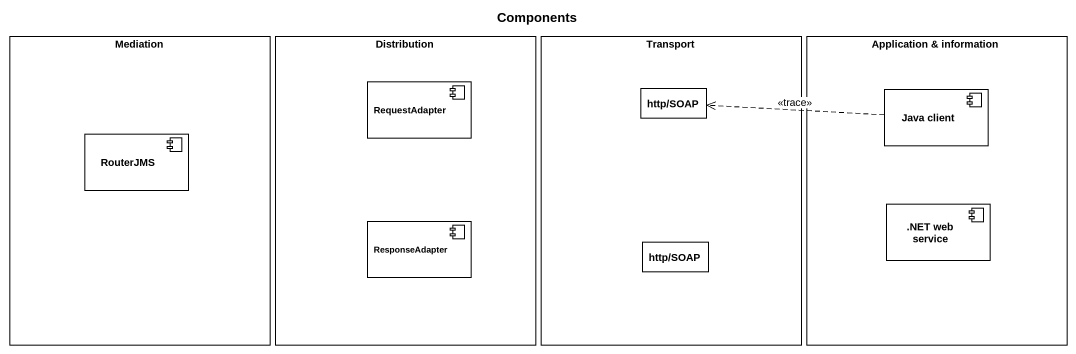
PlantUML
@startuml
title Components
rectangle Mediation {
  component RouterJMS
}
rectangle Distribution {
  component RequestAdapter
  component ResponseAdapter
}
rectangle Transport {
  rectangle "http/SOAP" as http_SOAP
  rectangle "http/SOAP" as http_SOAP_2
}
rectangle "Application & information" as Application_information {
  component "Java client" as Java_client
  component ".NET web service" as NET_web_service
}
Java_client .left.> http_SOAP : <<trace>>
@enduml
